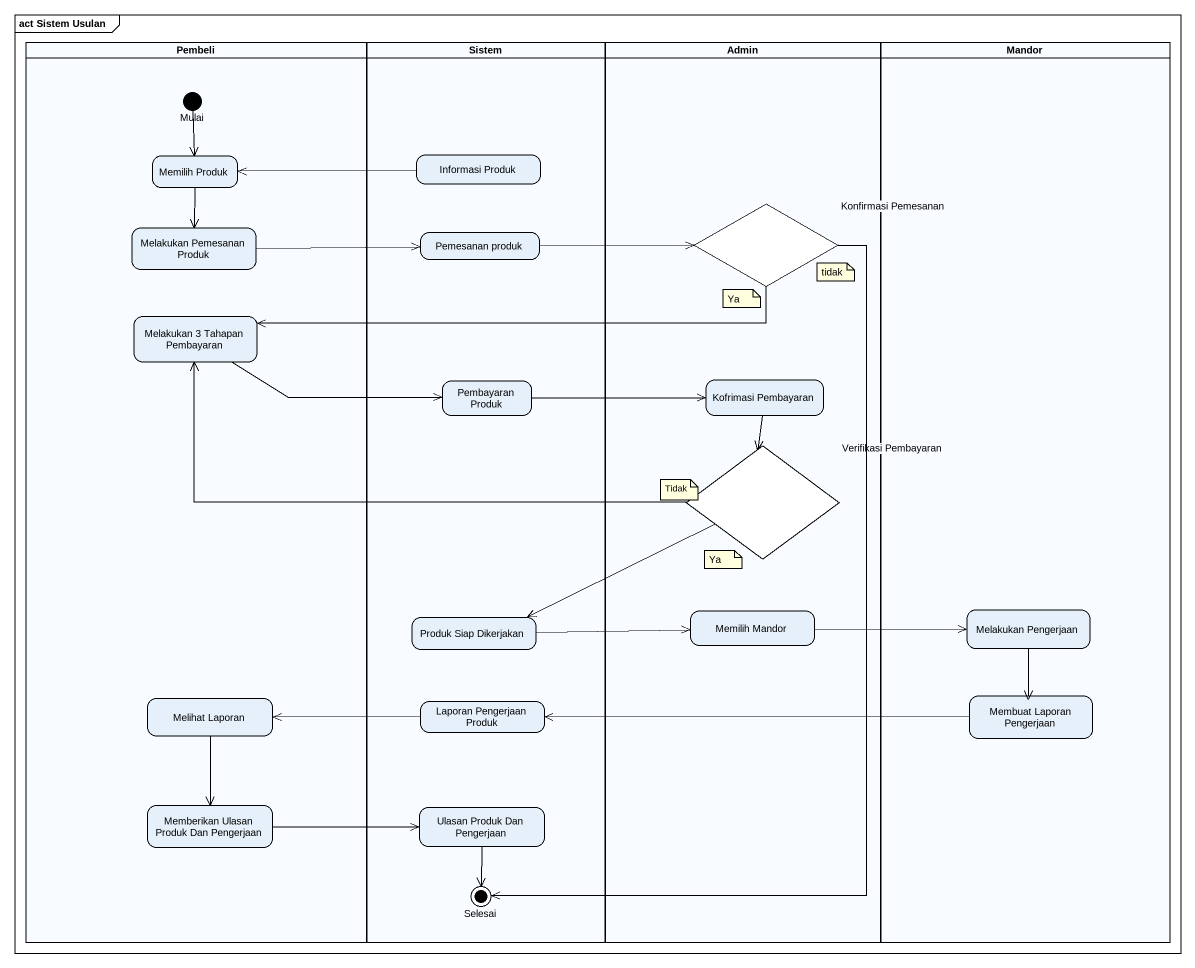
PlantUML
@startuml
mainframe act Sistem Usulan
hide empty description
state Pembeli <<partition>> {
  state Mulai <<start>>
  state "Memilih Produk" as Memilih_Produk
  state "Melakukan Pemesanan Produk" as Melakukan_Pemesanan_Produk
  state "Melakukan 3 Tahapan Pembayaran" as Melakukan_3_Tahapan
  state "Melihat Laporan" as Melihat_Laporan
  state "Memberikan Ulasan Produk Dan Pengerjaan" as Memberikan_Ulasan_Produk
}
state Sistem <<partition>> {
  state "Informasi Produk" as Informasi_Produk
  state "Pemesanan produk" as Pemesanan_produk
  state "Pembayaran Produk" as Pembayaran_Produk
  state "Produk Siap Dikerjakan" as Produk_Siap_Dikerjakan
  state "Laporan Pengerjaan Produk" as Laporan_Pengerjaan_Produk
  state "Ulasan Produk Dan Pengerjaan" as Ulasan_Produk_Dan_Pengerjaan
  state Selesai <<end>>
}
state Admin <<partition>> {
  state "Konfirmasi Pemesanan" as Konfirmasi_Pemesanan <<choice>>
  state "Kofrimasi Pembayaran" as Kofrimasi_Pembayaran
  state "Verifikasi Pembayaran" as Verifikasi_Pembayaran <<choice>>
  state "Memilih Mandor" as Memilih_Mandor
}
state Mandor <<partition>> {
  state "Melakukan Pengerjaan" as Melakukan_Pengerjaan
  state "Membuat Laporan Pengerjaan" as Membuat_Laporan_Pengerjaan
}
Mulai --> Memilih_Produk
Memilih_Produk --> Melakukan_Pemesanan_Produk
Informasi_Produk -left-> Memilih_Produk
Konfirmasi_Pemesanan -left-> Melakukan_3_Tahapan
Konfirmasi_Pemesanan --> Selesai
Melakukan_Pemesanan_Produk -right-> Pemesanan_produk
Pemesanan_produk -right-> Konfirmasi_Pemesanan
Melakukan_3_Tahapan -right-> Pembayaran_Produk
Pembayaran_Produk -right-> Kofrimasi_Pembayaran
Kofrimasi_Pembayaran --> Verifikasi_Pembayaran
Verifikasi_Pembayaran -left-> Melakukan_3_Tahapan
Verifikasi_Pembayaran -left-> Produk_Siap_Dikerjakan
Produk_Siap_Dikerjakan -right-> Memilih_Mandor
Memilih_Mandor -right-> Melakukan_Pengerjaan
Melakukan_Pengerjaan --> Membuat_Laporan_Pengerjaan
Melihat_Laporan --> Memberikan_Ulasan_Produk
Laporan_Pengerjaan_Produk -left-> Melihat_Laporan
Membuat_Laporan_Pengerjaan -left-> Laporan_Pengerjaan_Produk
Memberikan_Ulasan_Produk -right-> Ulasan_Produk_Dan_Pengerjaan
Ulasan_Produk_Dan_Pengerjaan --> Selesai
note as N1
  tidak
end note
note as N2
  Ya
end note
note as N3
  Tidak
end note
note as N4
  Ya
end note
@enduml
